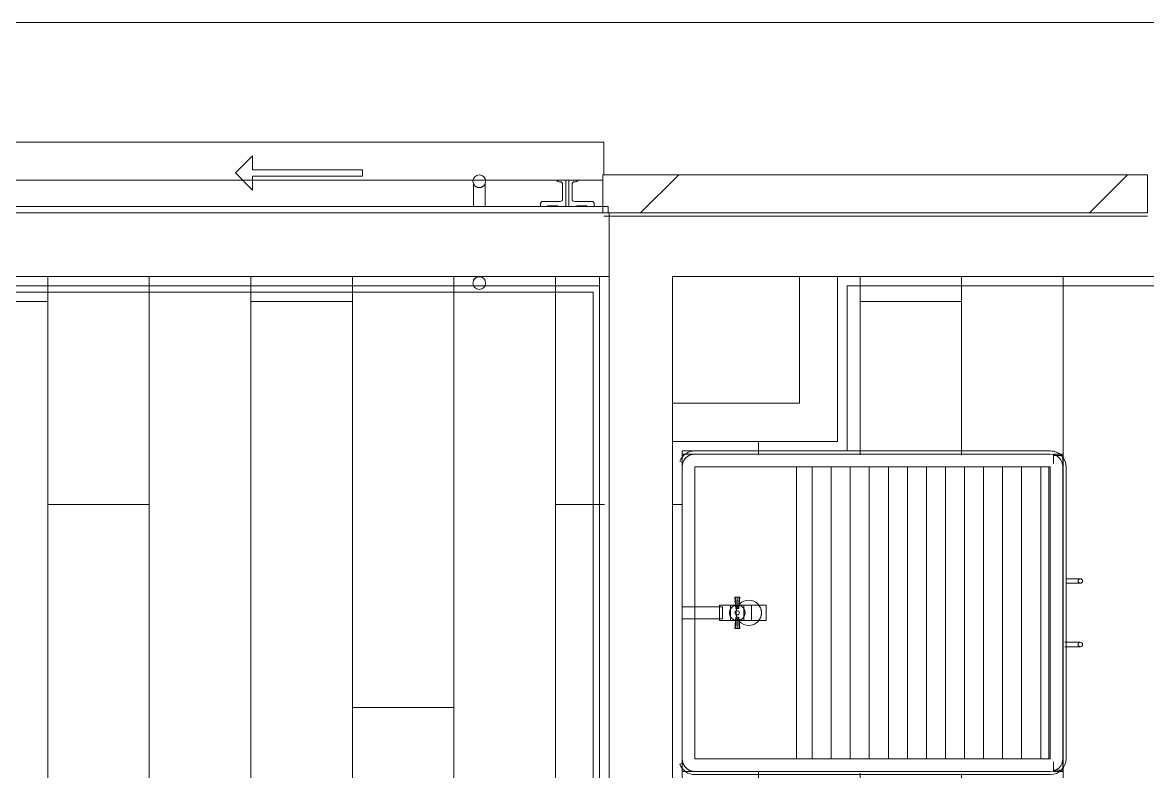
# Model space of a CAD drawing. Header units: metres. Extents: x 3856 to 4207, y -1118 to -691.
# Drawn here: x 3968.332 to 3970.105, y -970.007 to -968.827 of the extents above; entities that cross this region are included whole.
import ezdxf

# ---------------------------------------------------------------- set-up
doc = ezdxf.new("R2010")
doc.units = ezdxf.units.M
for name, color, linetype, lineweight in [('Balusters', 7, 'Continuous', 9), ('Casework', 7, 'Continuous', 9), ('Cut Pattern', 7, 'Continuous', 18), ('Detail Items', 7, 'Continuous', 9), ('Doors', 7, 'Continuous', 9), ('Floors', 7, 'Continuous', 9), ('Panel', 7, 'Continuous', 9), ('Plumbing Fixtures', 7, 'Continuous', 9), ('Railings', 7, 'Continuous', 9), ('Surface Pattern', 7, 'Continuous', 9), ('Top Rails', 7, 'Continuous', 9), ('Walls', 7, 'Continuous', 9)]:
    doc.layers.add(name, color=color, linetype=linetype, lineweight=lineweight)
doc.layers.add('ROA-E00-URB-A101-MASTER_PLAN cambio estaciomientos_dwg', color=7, linetype='Continuous', lineweight=9, true_color=0x767676)

# ---------------------------------------------------------------- blocks, each defined once
blk = doc.blocks.new('Lavadero prefabricado con mueble - 0_50x0_60m-10458712-IMPLANTACIÓN - KIT COMERCIAL')
at = {"layer": 'Plumbing Fixtures', "color": 253, "true_color": 0xaaaaaa}
for p, q in [((0.138, -0.0012), (0.1363, 0.0034)), ((0.1363, 0.0034), (0.138, -0.0012)), ((0.605, 0), (0.145, 0)), ((0.6137, 0.0034), (0.612, -0.0012)), ((0.612, -0.0012), (0.6137, 0.0034)), ((0.12, -0.02), (0.12, -0.58)), ((0.125, -0.58), (0.125, -0.02)), ((0.125, -0.02), (0.125, -0.58)), ((0.145, -0.02), (0.605, -0.02)), ((0.145, -0.58), (0.145, -0.02)), ((0.605, -0.02), (0.605, -0.58)), ((0.625, -0.02), (0.625, -0.58)), ((0.625, -0.58), (0.625, -0.02)), ((0.63, -0.58), (0.63, -0.02)), ((0.145, -0.18), (0.605, -0.18)), ((0.145, -0.18), (0.605, -0.18)), ((0.145, -0.205), (0.605, -0.205)), ((0.145, -0.235), (0.605, -0.235)), ((0.145, -0.265), (0.605, -0.265)), ((0.145, -0.295), (0.605, -0.295)), ((0.145, -0.325), (0.605, -0.325)), ((0.145, -0.355), (0.605, -0.355)), ((0.145, -0.385), (0.605, -0.385)), ((0.145, -0.415), (0.605, -0.415)), ((0.145, -0.445), (0.605, -0.445)), ((0.145, -0.475), (0.605, -0.475)), ((0.145, -0.505), (0.605, -0.505)), ((0.145, -0.535), (0.605, -0.535)), ((0.145, -0.565), (0.605, -0.565)), ((0.145, -0.578), (0.145, -0.58)), ((0.605, -0.578), (0.145, -0.578)), ((0.145, -0.58), (0.605, -0.58)), ((0.605, -0.58), (0.145, -0.58)), ((0.605, -0.58), (0.605, -0.578)), ((0.605, -0.6), (0.145, -0.6)), ((0.145, -0.6), (0.605, -0.6)), ((0.145, -0.605), (0.605, -0.605))]:
    blk.add_line(p, q, dxfattribs=at)
for centre, radius, start, end in [((0.145, -0.02), 0.025, 110.3641, 180), ((0.145, -0.02), 0.025, 110.3641, 180), ((0.145, -0.02), 0.02, 90, 180), ((0.145, -0.02), 0.02, 90, 180), ((0.605, -0.02), 0.02, 0, 90), ((0.605, -0.02), 0.02, 0, 90), ((0.605, -0.02), 0.025, 0, 69.6359), ((0.605, -0.02), 0.025, 0, 69.6359), ((0.145, -0.02), 0.02, 110.3641, 180), ((0.145, -0.02), 0.02, 110.3641, 180), ((0.605, -0.02), 0.02, 360, 69.6359), ((0.605, -0.02), 0.02, 360, 69.6359), ((0.375, -0.105), 0.02, 0, 180), ((0.375, -0.105), 0.02, 75, 105), ((0.375, -0.105), 0.02, 180, 360), ((0.375, -0.105), 0.02, 255, 285), ((0.145, -0.58), 0.025, 180, 270), ((0.145, -0.58), 0.025, 180, 270), ((0.145, -0.58), 0.02, 180, 270), ((0.145, -0.58), 0.02, 180, 270), ((0.145, -0.58), 0.02, 180, 270), ((0.145, -0.58), 0.02, 180, 270), ((0.605, -0.58), 0.025, 270, 360), ((0.605, -0.58), 0.02, 270, 360), ((0.605, -0.58), 0.02, 270, 360), ((0.605, -0.58), 0.025, 270, 0), ((0.605, -0.58), 0.02, 270, 360), ((0.605, -0.58), 0.02, 270, 0)]:
    blk.add_arc(centre, radius, start, end, dxfattribs=at)
blk = doc.blocks.new('Griferia sencilla lavadero o lavaescobas - Griferia sencilla lavadero o lavaescobas-10458713-IMPLANTACIÓN - KIT COMERCIAL')
at = {"layer": 'Plumbing Fixtures', "color": 253, "true_color": 0xaaaaaa}
for p, q in [((0.1155, 0.0419), (0.1155, -0.0219)), ((0.1345, 0.0419), (0.1155, 0.0419)), ((0.1345, 0.0419), (0.1155, 0.0419)), ((0.1345, -0.0219), (0.1345, 0.0419)), ((0.1368, -0.0169), (0.1126, -0.0169)), ((0.1126, -0.0346), (0.1368, -0.0346)), ((0.1126, -0.0346), (0.1126, -0.0552)), ((0.1155, -0.0219), (0.1345, -0.0219)), ((0.1155, -0.0219), (0.1345, -0.0219)), ((0.1368, -0.0552), (0.1368, -0.0346)), ((0.1005, -0.0411), (0.1005, -0.0451)), ((0.1181, -0.0427), (0.1005, -0.0413)), ((0.1005, -0.042), (0.1005, -0.0451)), ((0.1181, -0.0432), (0.1005, -0.042)), ((0.1005, -0.0451), (0.1005, -0.0481)), ((0.1181, -0.0451), (0.1005, -0.0451)), ((0.1005, -0.0451), (0.1181, -0.0451)), ((0.1005, -0.0451), (0.1005, -0.0491)), ((0.1181, -0.0469), (0.1005, -0.0481)), ((0.1181, -0.0474), (0.1005, -0.0489)), ((0.1181, -0.0451), (0.1181, -0.0426)), ((0.1181, -0.0432), (0.1181, -0.0427)), ((0.1181, -0.0451), (0.1181, -0.0432)), ((0.1181, -0.0469), (0.1181, -0.0451)), ((0.1181, -0.0476), (0.1181, -0.0451)), ((0.1181, -0.0474), (0.1181, -0.0469)), ((0.1495, -0.0413), (0.1319, -0.0427)), ((0.1495, -0.042), (0.1319, -0.0432)), ((0.1319, -0.0426), (0.1319, -0.0451)), ((0.1319, -0.0427), (0.1319, -0.0432)), ((0.1319, -0.0432), (0.1319, -0.0451)), ((0.1319, -0.0451), (0.1495, -0.0451)), ((0.1495, -0.0451), (0.1319, -0.0451)), ((0.1319, -0.0451), (0.1319, -0.0469)), ((0.1319, -0.0451), (0.1319, -0.0476)), ((0.1495, -0.0481), (0.1319, -0.0469)), ((0.1319, -0.0469), (0.1319, -0.0474)), ((0.1495, -0.0489), (0.1319, -0.0474)), ((0.1495, -0.0451), (0.1495, -0.0411)), ((0.1495, -0.0451), (0.1495, -0.042)), ((0.1495, -0.0481), (0.1495, -0.0451)), ((0.1495, -0.0491), (0.1495, -0.0451)), ((0.1368, -0.0552), (0.1126, -0.0552)), ((0.1368, -0.0673), (0.1126, -0.0673)), ((0.1126, -0.0903), (0.1368, -0.0903))]:
    blk.add_line(p, q, dxfattribs=at)
at = {"layer": 'Plumbing Fixtures', "color": 253, "true_color": 0xaaaaaa, "flags": 128}
for points in [[(0.125, -0.0328), (0.1245, -0.0328), (0.124, -0.0328), (0.1235, -0.0329), (0.1231, -0.0329), (0.1226, -0.033), (0.1221, -0.0331), (0.1216, -0.0333), (0.1212, -0.0334), (0.1207, -0.0336), (0.1202, -0.0337), (0.1198, -0.0339), (0.1194, -0.0342), (0.1189, -0.0344), (0.1185, -0.0346), (0.1181, -0.0349), (0.1177, -0.0352), (0.1173, -0.0355), (0.1169, -0.0358), (0.1166, -0.0361), (0.1162, -0.0365), (0.1159, -0.0368), (0.1156, -0.0372), (0.1153, -0.0376), (0.115, -0.038), (0.1147, -0.0384), (0.1145, -0.0388), (0.1142, -0.0392), (0.114, -0.0397), (0.1138, -0.0401), (0.1136, -0.0406), (0.1135, -0.041), (0.1133, -0.0415), (0.1132, -0.042), (0.1131, -0.0424), (0.113, -0.0429), (0.1129, -0.0434), (0.1128, -0.0439), (0.1128, -0.0444), (0.1128, -0.0449), (0.1128, -0.0453), (0.1128, -0.0458), (0.1129, -0.0463), (0.1129, -0.0468), (0.113, -0.0473), (0.1131, -0.0478), (0.1132, -0.0482), (0.1134, -0.0487), (0.1135, -0.0492), (0.1137, -0.0496), (0.1139, -0.0501), (0.1141, -0.0505), (0.1143, -0.0509), (0.1146, -0.0514), (0.1149, -0.0518), (0.1151, -0.0522), (0.1154, -0.0526), (0.1157, -0.0529), (0.1161, -0.0533), (0.1164, -0.0536), (0.1168, -0.054), (0.1171, -0.0543), (0.1175, -0.0546), (0.1179, -0.0549), (0.1183, -0.0552), (0.1187, -0.0554), (0.1191, -0.0557), (0.1196, -0.0559), (0.12, -0.0561), (0.1205, -0.0563), (0.1209, -0.0565), (0.1214, -0.0566), (0.1218, -0.0568), (0.1223, -0.0569), (0.1228, -0.057), (0.1233, -0.0571), (0.1238, -0.0571), (0.1242, -0.0572), (0.1247, -0.0572), (0.125, -0.0572)], [(0.125, -0.0572), (0.1255, -0.0572), (0.126, -0.0572), (0.1265, -0.0571), (0.1269, -0.057), (0.1274, -0.0569), (0.1279, -0.0568), (0.1284, -0.0567), (0.1288, -0.0566), (0.1293, -0.0564), (0.1298, -0.0562), (0.1302, -0.056), (0.1306, -0.0558), (0.1311, -0.0556), (0.1315, -0.0553), (0.1319, -0.0551), (0.1323, -0.0548), (0.1327, -0.0545), (0.1331, -0.0542), (0.1334, -0.0538), (0.1338, -0.0535), (0.1341, -0.0531), (0.1344, -0.0528), (0.1347, -0.0524), (0.135, -0.052), (0.1353, -0.0516), (0.1355, -0.0512), (0.1358, -0.0507), (0.136, -0.0503), (0.1362, -0.0499), (0.1364, -0.0494), (0.1365, -0.0489), (0.1367, -0.0485), (0.1368, -0.048), (0.1369, -0.0475), (0.137, -0.0471), (0.1371, -0.0466), (0.1372, -0.0461), (0.1372, -0.0456), (0.1372, -0.0451), (0.1372, -0.0446), (0.1372, -0.0441), (0.1371, -0.0437), (0.1371, -0.0432), (0.137, -0.0427), (0.1369, -0.0422), (0.1368, -0.0417), (0.1366, -0.0413), (0.1365, -0.0408), (0.1363, -0.0404), (0.1361, -0.0399), (0.1359, -0.0395), (0.1357, -0.039), (0.1354, -0.0386), (0.1351, -0.0382), (0.1349, -0.0378), (0.1346, -0.0374), (0.1343, -0.037), (0.1339, -0.0367), (0.1336, -0.0363), (0.1332, -0.036), (0.1329, -0.0357), (0.1325, -0.0354), (0.1321, -0.0351), (0.1317, -0.0348), (0.1313, -0.0345), (0.1309, -0.0343), (0.1304, -0.0341), (0.13, -0.0338), (0.1295, -0.0337), (0.1291, -0.0335), (0.1286, -0.0333), (0.1282, -0.0332), (0.1277, -0.0331), (0.1272, -0.033), (0.1267, -0.0329), (0.1262, -0.0328), (0.1258, -0.0328), (0.1253, -0.0328), (0.125, -0.0328)]]:
    blk.add_lwpolyline(points, dxfattribs=at)
at = {"layer": 'Plumbing Fixtures', "color": 253, "true_color": 0xaaaaaa}
for start, end in [(0, 180), (0, 180), (180, 360), (180, 0)]:
    blk.add_arc((0.125, -0.045), 0.0033, start, end, dxfattribs=at)
for points, knots in [([(0.1126, -0.0686), (0.1126, -0.0686), (0.1126, -0.0685), (0.1126, -0.0674), (0.1126, -0.0656), (0.1126, -0.062), (0.1126, -0.0572), (0.1126, -0.0505), (0.1126, -0.0427), (0.1126, -0.0356), (0.1126, -0.0293), (0.1126, -0.0272), (0.1126, -0.0259), (0.1126, -0.0246), (0.1126, -0.0237), (0.1126, -0.0219), (0.1126, -0.0173), (0.1126, -0.0173), (0.1126, -0.017), (0.1126, -0.0169), (0.1126, -0.0169)], [-0.3287884, -0.3287884, -0.3287884, -0.3287884, -0.3264374, -0.3209206, -0.3128417, -0.3010688, -0.2836802, -0.2618498, -0.2378586, -0.2140633, -0.1965701, -0.1853664, -0.1790515, -0.1735037, -0.1676769, -0.1592529, -0.1516404, -0.1430197, -0.1347234, -0.1281175, -0.1281175, -0.1281175, -0.1281175]), ([(0.1126, -0.0169), (0.1126, -0.0169), (0.1126, -0.017), (0.1126, -0.017), (0.1126, -0.0175), (0.1126, -0.0184), (0.1126, -0.0221), (0.1126, -0.0236), (0.1126, -0.0246), (0.1126, -0.0258), (0.1126, -0.0267), (0.1126, -0.0287), (0.1126, -0.0309), (0.1126, -0.0339), (0.1126, -0.0345), (0.1126, -0.0345), (0.1126, -0.0346)], [-0.1182623, -0.1182623, -0.1182623, -0.1182623, -0.1175652, -0.0959132, -0.0779111, -0.0653751, -0.0585469, -0.0514074, -0.0464321, -0.0417804, -0.0363942, -0.0302674, -0.021714, -0.0135382, -0.0059375, 0, 0, 0, 0]), ([(0.1368, -0.0346), (0.1368, -0.0345), (0.1368, -0.0345), (0.1368, -0.0339), (0.1368, -0.0309), (0.1368, -0.0287), (0.1368, -0.0267), (0.1368, -0.0258), (0.1368, -0.0246), (0.1368, -0.0236), (0.1368, -0.0221), (0.1368, -0.0184), (0.1368, -0.0175), (0.1368, -0.017), (0.1368, -0.017), (0.1368, -0.0169), (0.1368, -0.0169)], [0, 0, 0, 0, 0.0059375, 0.0135382, 0.021714, 0.0302674, 0.0363942, 0.0417804, 0.0464321, 0.0514074, 0.0585469, 0.0653751, 0.0779111, 0.0959132, 0.1175652, 0.1182623, 0.1182623, 0.1182623, 0.1182623]), ([(0.1368, -0.0169), (0.1368, -0.0169), (0.1368, -0.017), (0.1368, -0.0173), (0.1368, -0.0173), (0.1368, -0.0219), (0.1368, -0.0237), (0.1368, -0.0246), (0.1368, -0.0259), (0.1368, -0.0272), (0.1368, -0.0293), (0.1368, -0.0356), (0.1368, -0.0427), (0.1368, -0.0505), (0.1368, -0.0572), (0.1368, -0.062), (0.1368, -0.0656), (0.1368, -0.0674), (0.1368, -0.0685), (0.1368, -0.0686), (0.1368, -0.0686)], [0.1281175, 0.1281175, 0.1281175, 0.1281175, 0.1347234, 0.1430197, 0.1516404, 0.1592529, 0.1676769, 0.1735037, 0.1790515, 0.1853664, 0.1965701, 0.2140633, 0.2378586, 0.2618498, 0.2836802, 0.3010688, 0.3128417, 0.3209206, 0.3264374, 0.3287884, 0.3287884, 0.3287884, 0.3287884]), ([(0.1126, -0.0552), (0.1126, -0.0552), (0.1126, -0.0556), (0.1126, -0.0563), (0.1126, -0.0575), (0.1126, -0.0599), (0.1126, -0.0657), (0.1126, -0.0709), (0.1126, -0.0722), (0.1126, -0.0757), (0.1126, -0.0786), (0.1126, -0.0807), (0.1126, -0.0819), (0.1126, -0.0834), (0.1126, -0.0841), (0.1126, -0.0846), (0.1126, -0.0851), (0.1126, -0.0867), (0.1126, -0.0897), (0.1126, -0.0902), (0.1126, -0.0903), (0.1126, -0.0903)], [-0.6058049, -0.6058049, -0.6058049, -0.6058049, -0.6012473, -0.5978127, -0.5929076, -0.5823571, -0.5674088, -0.5534812, -0.5417834, -0.5318344, -0.5200162, -0.509869, -0.4993613, -0.4903221, -0.4830314, -0.4793492, -0.4759024, -0.4698643, -0.4603434, -0.4488453, -0.4445478, -0.4445478, -0.4445478, -0.4445478]), ([(0.1126, -0.0903), (0.1126, -0.0903), (0.1126, -0.0901), (0.1126, -0.0883), (0.1126, -0.0829), (0.1126, -0.076), (0.1126, -0.0706), (0.1126, -0.0684), (0.1126, -0.0677), (0.1126, -0.0673), (0.1126, -0.0673), (0.1126, -0.0673)], [-0.4434835, -0.4434835, -0.4434835, -0.4434835, -0.43804389, -0.4253864, -0.40884322, -0.38914556, -0.37311073, -0.36270819, -0.35519821, -0.34757201, -0.34510996, -0.34510996, -0.34510996, -0.34510996]), ([(0.1126, -0.0673), (0.1126, -0.0673), (0.1126, -0.0674), (0.1126, -0.068), (0.1126, -0.0685), (0.1126, -0.0686), (0.1126, -0.0686)], [-0.34493161, -0.34493161, -0.34493161, -0.34493161, -0.34035986, -0.33513886, -0.33100043, -0.33014883, -0.33014883, -0.33014883, -0.33014883]), ([(0.1368, -0.0903), (0.1368, -0.0903), (0.1368, -0.0902), (0.1368, -0.0897), (0.1368, -0.0867), (0.1368, -0.0851), (0.1368, -0.0846), (0.1368, -0.0841), (0.1368, -0.0834), (0.1368, -0.0819), (0.1368, -0.0807), (0.1368, -0.0786), (0.1368, -0.0757), (0.1368, -0.0722), (0.1368, -0.0709), (0.1368, -0.0657), (0.1368, -0.0599), (0.1368, -0.0575), (0.1368, -0.0563), (0.1368, -0.0556), (0.1368, -0.0552), (0.1368, -0.0552)], [0.4445478, 0.4445478, 0.4445478, 0.4445478, 0.4488453, 0.4603434, 0.4698643, 0.4759024, 0.4793492, 0.4830314, 0.4903221, 0.4993613, 0.509869, 0.5200162, 0.5318344, 0.5417834, 0.5534812, 0.5674088, 0.5823571, 0.5929076, 0.5978127, 0.6012473, 0.6058049, 0.6058049, 0.6058049, 0.6058049]), ([(0.1368, -0.0686), (0.1368, -0.0686), (0.1368, -0.0685), (0.1368, -0.068), (0.1368, -0.0674), (0.1368, -0.0673), (0.1368, -0.0673)], [0.33014883, 0.33014883, 0.33014883, 0.33014883, 0.33100043, 0.33513886, 0.34035986, 0.34493161, 0.34493161, 0.34493161, 0.34493161]), ([(0.1368, -0.0673), (0.1368, -0.0673), (0.1368, -0.0673), (0.1368, -0.0677), (0.1368, -0.0684), (0.1368, -0.0706), (0.1368, -0.076), (0.1368, -0.0829), (0.1368, -0.0883), (0.1368, -0.0901), (0.1368, -0.0903), (0.1368, -0.0903)], [0.34510996, 0.34510996, 0.34510996, 0.34510996, 0.34757201, 0.35519821, 0.36270819, 0.37311073, 0.38914556, 0.40884322, 0.4253864, 0.43804389, 0.4434835, 0.4434835, 0.4434835, 0.4434835])]:
    blk.add_open_spline(points, degree=3, knots=knots, dxfattribs=at)
for points in [[(0.1005, -0.0413), (0.1005, -0.042), (0.1005, -0.042), (0.1005, -0.042)], [(0.1005, -0.0481), (0.1005, -0.0481), (0.1005, -0.0482), (0.1005, -0.0489)], [(0.1495, -0.042), (0.1495, -0.042), (0.1495, -0.042), (0.1495, -0.0413)], [(0.1495, -0.0489), (0.1495, -0.0482), (0.1495, -0.0481), (0.1495, -0.0481)]]:
    blk.add_open_spline(points, degree=3, dxfattribs=at)
blk = doc.blocks.new('Mueble lavadero - 0_50x1_70x2_50m-V244-IMPLANTACIÓN - KIT COMERCIAL')
at = {"layer": 'Casework'}
for p, q in [((-6.1088, 0.6375), (-6.1088, 0.615)), ((-6.1088, 0.6375), (-6.1088, 0.615)), ((-6.1018, 0.615), (-6.1018, 0.6375)), ((-6.1018, 0.615), (-6.1018, 0.6375)), ((-6.0088, 0.6375), (-6.0088, 0.613)), ((-6.0088, 0.6375), (-6.0088, 0.613)), ((-6.0018, 0.6131), (-6.0018, 0.6375)), ((-6.0018, 0.6131), (-6.0018, 0.6375)), ((-6.3053, 0.61), (-6.3053, 0.595)), ((-6.2853, 0.61), (-6.3033, 0.61)), ((-6.3033, 0.61), (-6.3033, 0.595)), ((-5.8073, 0.61), (-5.8253, 0.61)), ((-5.8073, 0.595), (-5.8073, 0.61)), ((-5.8053, 0.595), (-5.8053, 0.61)), ((-6.2903, 0.595), (-6.3053, 0.595)), ((-5.8053, 0.595), (-5.8203, 0.595)), ((-6.3053, 0.03), (-6.3053, 0.01)), ((-5.8053, 0.01), (-5.8053, 0.03)), ((-6.3053, 0.01), (-6.2853, 0.01)), ((-5.8253, 0.01), (-5.8053, 0.01))]:
    blk.add_line(p, q, dxfattribs=at)
for centre, start, end in [((-6.1053, 0.6375), 0, 180), ((-6.1053, 0.6375), 0, 180), ((-6.0053, 0.6375), 0, 180), ((-6.0053, 0.6375), 0, 180), ((-6.1053, 0.6375), 180, 0), ((-6.1053, 0.6375), 180, 0), ((-6.0053, 0.6375), 180, 0), ((-6.0053, 0.6375), 180, 0)]:
    blk.add_arc(centre, 0.0035, start, end, dxfattribs=at)
for points, knots in [([(-6.1088, 0.6375), (-6.1088, 0.6372), (-6.1088, 0.6368), (-6.1086, 0.6362), (-6.1084, 0.6359), (-6.1083, 0.6357), (-6.1082, 0.6355), (-6.1081, 0.6353), (-6.108, 0.6352), (-6.1078, 0.6351), (-6.1077, 0.6349), (-6.1076, 0.6348), (-6.1074, 0.6347), (-6.1072, 0.6345), (-6.1071, 0.6344), (-6.1069, 0.6343), (-6.1067, 0.6342), (-6.1065, 0.6342), (-6.1062, 0.6341), (-6.106, 0.634), (-6.1057, 0.634), (-6.1055, 0.634), (-6.1053, 0.634)], [0, 0, 0, 0, 0.142857, 0.285714, 0.357143, 0.392857, 0.428571, 0.464286, 0.5, 0.535714, 0.571429, 0.607143, 0.642857, 0.678571, 0.714286, 0.75, 0.785714, 0.821429, 0.857143, 0.892857, 0.928571, 1, 1, 1, 1]), ([(-6.1053, 0.634), (-6.1055, 0.634), (-6.1057, 0.634), (-6.106, 0.634), (-6.1062, 0.6341), (-6.1065, 0.6342), (-6.1067, 0.6342), (-6.1069, 0.6343), (-6.1071, 0.6344), (-6.1072, 0.6345), (-6.1074, 0.6347), (-6.1076, 0.6348), (-6.1077, 0.6349), (-6.1078, 0.6351), (-6.108, 0.6352), (-6.1082, 0.6354), (-6.1083, 0.6357), (-6.1084, 0.6359), (-6.1086, 0.6362), (-6.1088, 0.6368), (-6.1088, 0.6372), (-6.1088, 0.6375)], [0, 0, 0, 0, 0.071429, 0.107143, 0.142857, 0.178571, 0.214286, 0.25, 0.285714, 0.321429, 0.357143, 0.392857, 0.428571, 0.464286, 0.5, 0.571429, 0.607143, 0.642857, 0.714286, 0.857143, 1, 1, 1, 1]), ([(-6.1088, 0.6375), (-6.1088, 0.6372), (-6.1088, 0.6368), (-6.1086, 0.6362), (-6.1084, 0.6359), (-6.1083, 0.6357), (-6.1082, 0.6355), (-6.1081, 0.6353), (-6.108, 0.6352), (-6.1078, 0.6351), (-6.1077, 0.6349), (-6.1076, 0.6348), (-6.1074, 0.6347), (-6.1072, 0.6345), (-6.1071, 0.6344), (-6.1069, 0.6343), (-6.1067, 0.6342), (-6.1065, 0.6342), (-6.1062, 0.6341), (-6.106, 0.634), (-6.1057, 0.634), (-6.1055, 0.634), (-6.1053, 0.634)], [0, 0, 0, 0, 0.142857, 0.285714, 0.357143, 0.392857, 0.428571, 0.464286, 0.5, 0.535714, 0.571429, 0.607143, 0.642857, 0.678571, 0.714286, 0.75, 0.785714, 0.821429, 0.857143, 0.892857, 0.928571, 1, 1, 1, 1]), ([(-6.1053, 0.634), (-6.1055, 0.634), (-6.1057, 0.634), (-6.106, 0.634), (-6.1062, 0.6341), (-6.1065, 0.6342), (-6.1067, 0.6342), (-6.1069, 0.6343), (-6.1071, 0.6344), (-6.1072, 0.6345), (-6.1074, 0.6347), (-6.1076, 0.6348), (-6.1077, 0.6349), (-6.1078, 0.6351), (-6.108, 0.6352), (-6.1082, 0.6354), (-6.1083, 0.6357), (-6.1084, 0.6359), (-6.1086, 0.6362), (-6.1088, 0.6368), (-6.1088, 0.6372), (-6.1088, 0.6375)], [0, 0, 0, 0, 0.071429, 0.107143, 0.142857, 0.178571, 0.214286, 0.25, 0.285714, 0.321429, 0.357143, 0.392857, 0.428571, 0.464286, 0.5, 0.571429, 0.607143, 0.642857, 0.714286, 0.857143, 1, 1, 1, 1]), ([(-6.1053, 0.634), (-6.1051, 0.634), (-6.1049, 0.634), (-6.1046, 0.634), (-6.1044, 0.6341), (-6.1041, 0.6342), (-6.1039, 0.6342), (-6.1037, 0.6343), (-6.1035, 0.6344), (-6.1034, 0.6345), (-6.1032, 0.6347), (-6.103, 0.6348), (-6.1029, 0.6349), (-6.1028, 0.6351), (-6.1026, 0.6352), (-6.1024, 0.6354), (-6.1023, 0.6357), (-6.1022, 0.6359), (-6.102, 0.6362), (-6.1018, 0.6368), (-6.1018, 0.6372), (-6.1018, 0.6375)], [0, 0, 0, 0, 0.071429, 0.107143, 0.142857, 0.178571, 0.214286, 0.25, 0.285714, 0.321429, 0.357143, 0.392857, 0.428571, 0.464286, 0.5, 0.571429, 0.607143, 0.642857, 0.714286, 0.857143, 1, 1, 1, 1]), ([(-6.1018, 0.6375), (-6.1018, 0.6372), (-6.1018, 0.6368), (-6.102, 0.6362), (-6.1022, 0.6359), (-6.1023, 0.6357), (-6.1024, 0.6355), (-6.1025, 0.6353), (-6.1026, 0.6352), (-6.1028, 0.6351), (-6.1029, 0.6349), (-6.103, 0.6348), (-6.1032, 0.6347), (-6.1034, 0.6345), (-6.1035, 0.6344), (-6.1037, 0.6343), (-6.1039, 0.6342), (-6.1041, 0.6342), (-6.1044, 0.6341), (-6.1046, 0.634), (-6.1049, 0.634), (-6.1051, 0.634), (-6.1053, 0.634)], [0, 0, 0, 0, 0.142857, 0.285714, 0.357143, 0.392857, 0.428571, 0.464286, 0.5, 0.535714, 0.571429, 0.607143, 0.642857, 0.678571, 0.714286, 0.75, 0.785714, 0.821429, 0.857143, 0.892857, 0.928571, 1, 1, 1, 1]), ([(-6.1053, 0.634), (-6.1051, 0.634), (-6.1049, 0.634), (-6.1046, 0.634), (-6.1044, 0.6341), (-6.1041, 0.6342), (-6.1039, 0.6342), (-6.1037, 0.6343), (-6.1035, 0.6344), (-6.1034, 0.6345), (-6.1032, 0.6347), (-6.103, 0.6348), (-6.1029, 0.6349), (-6.1028, 0.6351), (-6.1026, 0.6352), (-6.1024, 0.6354), (-6.1023, 0.6357), (-6.1022, 0.6359), (-6.102, 0.6362), (-6.1018, 0.6368), (-6.1018, 0.6372), (-6.1018, 0.6375)], [0, 0, 0, 0, 0.071429, 0.107143, 0.142857, 0.178571, 0.214286, 0.25, 0.285714, 0.321429, 0.357143, 0.392857, 0.428571, 0.464286, 0.5, 0.571429, 0.607143, 0.642857, 0.714286, 0.857143, 1, 1, 1, 1]), ([(-6.1018, 0.6375), (-6.1018, 0.6372), (-6.1018, 0.6368), (-6.102, 0.6362), (-6.1022, 0.6359), (-6.1023, 0.6357), (-6.1024, 0.6355), (-6.1025, 0.6353), (-6.1026, 0.6352), (-6.1028, 0.6351), (-6.1029, 0.6349), (-6.103, 0.6348), (-6.1032, 0.6347), (-6.1034, 0.6345), (-6.1035, 0.6344), (-6.1037, 0.6343), (-6.1039, 0.6342), (-6.1041, 0.6342), (-6.1044, 0.6341), (-6.1046, 0.634), (-6.1049, 0.634), (-6.1051, 0.634), (-6.1053, 0.634)], [0, 0, 0, 0, 0.142857, 0.285714, 0.357143, 0.392857, 0.428571, 0.464286, 0.5, 0.535714, 0.571429, 0.607143, 0.642857, 0.678571, 0.714286, 0.75, 0.785714, 0.821429, 0.857143, 0.892857, 0.928571, 1, 1, 1, 1]), ([(-6.0088, 0.6375), (-6.0088, 0.6372), (-6.0088, 0.6368), (-6.0086, 0.6362), (-6.0084, 0.6359), (-6.0083, 0.6357), (-6.0082, 0.6355), (-6.0081, 0.6353), (-6.008, 0.6352), (-6.0078, 0.6351), (-6.0077, 0.6349), (-6.0076, 0.6348), (-6.0074, 0.6347), (-6.0072, 0.6345), (-6.0071, 0.6344), (-6.0069, 0.6343), (-6.0067, 0.6342), (-6.0065, 0.6342), (-6.0062, 0.6341), (-6.006, 0.634), (-6.0057, 0.634), (-6.0055, 0.634), (-6.0053, 0.634)], [0, 0, 0, 0, 0.142857, 0.285714, 0.357143, 0.392857, 0.428571, 0.464286, 0.5, 0.535714, 0.571429, 0.607143, 0.642857, 0.678571, 0.714286, 0.75, 0.785714, 0.821429, 0.857143, 0.892857, 0.928571, 1, 1, 1, 1]), ([(-6.0053, 0.634), (-6.0055, 0.634), (-6.0057, 0.634), (-6.006, 0.634), (-6.0062, 0.6341), (-6.0065, 0.6342), (-6.0067, 0.6342), (-6.0069, 0.6343), (-6.0071, 0.6344), (-6.0072, 0.6345), (-6.0074, 0.6347), (-6.0076, 0.6348), (-6.0077, 0.6349), (-6.0078, 0.6351), (-6.008, 0.6352), (-6.0082, 0.6354), (-6.0083, 0.6357), (-6.0084, 0.6359), (-6.0086, 0.6362), (-6.0088, 0.6368), (-6.0088, 0.6372), (-6.0088, 0.6375)], [0, 0, 0, 0, 0.071429, 0.107143, 0.142857, 0.178571, 0.214286, 0.25, 0.285714, 0.321429, 0.357143, 0.392857, 0.428571, 0.464286, 0.5, 0.571429, 0.607143, 0.642857, 0.714286, 0.857143, 1, 1, 1, 1]), ([(-6.0053, 0.634), (-6.0055, 0.634), (-6.0057, 0.634), (-6.006, 0.634), (-6.0062, 0.6341), (-6.0065, 0.6342), (-6.0067, 0.6342), (-6.0069, 0.6343), (-6.0071, 0.6344), (-6.0072, 0.6345), (-6.0074, 0.6347), (-6.0076, 0.6348), (-6.0077, 0.6349), (-6.0078, 0.6351), (-6.008, 0.6352), (-6.0082, 0.6354), (-6.0083, 0.6357), (-6.0084, 0.6359), (-6.0086, 0.6362), (-6.0088, 0.6368), (-6.0088, 0.6372), (-6.0088, 0.6375)], [0, 0, 0, 0, 0.071429, 0.107143, 0.142857, 0.178571, 0.214286, 0.25, 0.285714, 0.321429, 0.357143, 0.392857, 0.428571, 0.464286, 0.5, 0.571429, 0.607143, 0.642857, 0.714286, 0.857143, 1, 1, 1, 1]), ([(-6.0088, 0.6375), (-6.0088, 0.6372), (-6.0088, 0.6368), (-6.0086, 0.6362), (-6.0084, 0.6359), (-6.0083, 0.6357), (-6.0082, 0.6355), (-6.0081, 0.6353), (-6.008, 0.6352), (-6.0078, 0.6351), (-6.0077, 0.6349), (-6.0076, 0.6348), (-6.0074, 0.6347), (-6.0072, 0.6345), (-6.0071, 0.6344), (-6.0069, 0.6343), (-6.0067, 0.6342), (-6.0065, 0.6342), (-6.0062, 0.6341), (-6.006, 0.634), (-6.0057, 0.634), (-6.0055, 0.634), (-6.0053, 0.634)], [0, 0, 0, 0, 0.142857, 0.285714, 0.357143, 0.392857, 0.428571, 0.464286, 0.5, 0.535714, 0.571429, 0.607143, 0.642857, 0.678571, 0.714286, 0.75, 0.785714, 0.821429, 0.857143, 0.892857, 0.928571, 1, 1, 1, 1]), ([(-6.0053, 0.634), (-6.0051, 0.634), (-6.0049, 0.634), (-6.0046, 0.634), (-6.0044, 0.6341), (-6.0041, 0.6342), (-6.0039, 0.6342), (-6.0037, 0.6343), (-6.0035, 0.6344), (-6.0034, 0.6345), (-6.0032, 0.6347), (-6.003, 0.6348), (-6.0029, 0.6349), (-6.0028, 0.6351), (-6.0026, 0.6352), (-6.0024, 0.6354), (-6.0023, 0.6357), (-6.0022, 0.6359), (-6.002, 0.6362), (-6.0018, 0.6368), (-6.0018, 0.6372), (-6.0018, 0.6375)], [0, 0, 0, 0, 0.071429, 0.107143, 0.142857, 0.178571, 0.214286, 0.25, 0.285714, 0.321429, 0.357143, 0.392857, 0.428571, 0.464286, 0.5, 0.571429, 0.607143, 0.642857, 0.714286, 0.857143, 1, 1, 1, 1]), ([(-6.0018, 0.6375), (-6.0018, 0.6372), (-6.0018, 0.6368), (-6.002, 0.6362), (-6.0022, 0.6359), (-6.0023, 0.6357), (-6.0024, 0.6355), (-6.0025, 0.6353), (-6.0026, 0.6352), (-6.0028, 0.6351), (-6.0029, 0.6349), (-6.003, 0.6348), (-6.0032, 0.6347), (-6.0034, 0.6345), (-6.0035, 0.6344), (-6.0037, 0.6343), (-6.0039, 0.6342), (-6.0041, 0.6342), (-6.0044, 0.6341), (-6.0046, 0.634), (-6.0049, 0.634), (-6.0051, 0.634), (-6.0053, 0.634)], [0, 0, 0, 0, 0.142857, 0.285714, 0.357143, 0.392857, 0.428571, 0.464286, 0.5, 0.535714, 0.571429, 0.607143, 0.642857, 0.678571, 0.714286, 0.75, 0.785714, 0.821429, 0.857143, 0.892857, 0.928571, 1, 1, 1, 1]), ([(-6.0018, 0.6375), (-6.0018, 0.6372), (-6.0018, 0.6368), (-6.002, 0.6362), (-6.0022, 0.6359), (-6.0023, 0.6357), (-6.0024, 0.6355), (-6.0025, 0.6353), (-6.0026, 0.6352), (-6.0028, 0.6351), (-6.0029, 0.6349), (-6.003, 0.6348), (-6.0032, 0.6347), (-6.0034, 0.6345), (-6.0035, 0.6344), (-6.0037, 0.6343), (-6.0039, 0.6342), (-6.0041, 0.6342), (-6.0044, 0.6341), (-6.0046, 0.634), (-6.0049, 0.634), (-6.0051, 0.634), (-6.0053, 0.634)], [0, 0, 0, 0, 0.142857, 0.285714, 0.357143, 0.392857, 0.428571, 0.464286, 0.5, 0.535714, 0.571429, 0.607143, 0.642857, 0.678571, 0.714286, 0.75, 0.785714, 0.821429, 0.857143, 0.892857, 0.928571, 1, 1, 1, 1]), ([(-6.0053, 0.634), (-6.0051, 0.634), (-6.0049, 0.634), (-6.0046, 0.634), (-6.0044, 0.6341), (-6.0041, 0.6342), (-6.0039, 0.6342), (-6.0037, 0.6343), (-6.0035, 0.6344), (-6.0034, 0.6345), (-6.0032, 0.6347), (-6.003, 0.6348), (-6.0029, 0.6349), (-6.0028, 0.6351), (-6.0026, 0.6352), (-6.0024, 0.6354), (-6.0023, 0.6357), (-6.0022, 0.6359), (-6.002, 0.6362), (-6.0018, 0.6368), (-6.0018, 0.6372), (-6.0018, 0.6375)], [0, 0, 0, 0, 0.071429, 0.107143, 0.142857, 0.178571, 0.214286, 0.25, 0.285714, 0.321429, 0.357143, 0.392857, 0.428571, 0.464286, 0.5, 0.571429, 0.607143, 0.642857, 0.714286, 0.857143, 1, 1, 1, 1])]:
    blk.add_open_spline(points, degree=3, knots=knots, dxfattribs=at)
blk = doc.blocks.new('Puertas fijas 3 cuerpos rejilla  - PV-1 Balcón Frances 2_80x2_10-V204-IMPLANTACIÓN - KIT COMERCIAL')
at = {"layer": 'Detail Items'}
for p, q in [((-0.567, -0.213), (-0.567, -0.235)), ((-0.54, -0.24), (-0.567, -0.213)), ((-0.7401, -0.235), (-0.7401, -0.245)), ((-0.567, -0.235), (-0.7401, -0.235)), ((-0.7401, -0.245), (-0.567, -0.245)), ((-0.54, -0.24), (-0.567, -0.267)), ((-0.567, -0.267), (-0.567, -0.245))]:
    blk.add_line(p, q, dxfattribs=at)
at = {"layer": 'Doors'}
for p, q in [((-0.9333, -0.187), (-0.9333, -0.2228)), ((-0.915, -0.2228), (-0.915, -0.187))]:
    blk.add_line(p, q, dxfattribs=at)
for centre, start, end in [((-0.9241, -0.0665), 0, 180), ((-0.9241, -0.0665), 0, 180), ((-0.9241, -0.0665), 180, 360), ((-0.9241, -0.0665), 180, 0), ((-0.9241, -0.2269), 0, 180), ((-0.9241, -0.2269), 0, 180), ((-0.9241, -0.2269), 180, 360), ((-0.9241, -0.2269), 180, 195), ((-0.9241, -0.2269), 345, 0)]:
    blk.add_arc(centre, 0.01, start, end, dxfattribs=at)
for points in [[(-0.9333, -0.0706), (-0.9332, -0.0707), (-0.9331, -0.071), (-0.9329, -0.0713), (-0.9328, -0.0716), (-0.9327, -0.0717), (-0.9325, -0.0719), (-0.9323, -0.0722), (-0.9321, -0.0726), (-0.9317, -0.0731), (-0.9312, -0.0736), (-0.9307, -0.0741), (-0.9302, -0.0745), (-0.9296, -0.0749), (-0.9289, -0.0753), (-0.9282, -0.0757), (-0.9275, -0.076), (-0.9267, -0.0762), (-0.9256, -0.0765), (-0.9244, -0.0766), (-0.9232, -0.0765), (-0.9221, -0.0764), (-0.921, -0.0761), (-0.92, -0.0757), (-0.9194, -0.0754), (-0.919, -0.0751), (-0.9186, -0.0749), (-0.9181, -0.0745), (-0.9175, -0.0741), (-0.917, -0.0736), (-0.9166, -0.0731), (-0.9162, -0.0726), (-0.9159, -0.0722), (-0.9157, -0.0719), (-0.9156, -0.0717), (-0.9155, -0.0716), (-0.9153, -0.0713), (-0.9152, -0.071), (-0.9151, -0.0707), (-0.915, -0.0706)], [(-0.915, -0.0706), (-0.9151, -0.0707), (-0.9152, -0.071), (-0.9153, -0.0713), (-0.9155, -0.0716), (-0.9156, -0.0717), (-0.9157, -0.0719), (-0.9159, -0.0722), (-0.9162, -0.0726), (-0.9166, -0.0731), (-0.917, -0.0736), (-0.9175, -0.0741), (-0.9181, -0.0745), (-0.9187, -0.0749), (-0.9193, -0.0753), (-0.92, -0.0757), (-0.9208, -0.076), (-0.9216, -0.0762), (-0.9227, -0.0765), (-0.9238, -0.0766), (-0.925, -0.0765), (-0.9261, -0.0764), (-0.9272, -0.0761), (-0.9282, -0.0757), (-0.9288, -0.0754), (-0.9293, -0.0751), (-0.9297, -0.0749), (-0.9302, -0.0745), (-0.9307, -0.0741), (-0.9312, -0.0736), (-0.9317, -0.0731), (-0.9321, -0.0726), (-0.9323, -0.0722), (-0.9325, -0.0719), (-0.9327, -0.0717), (-0.9328, -0.0716), (-0.9329, -0.0713), (-0.9331, -0.071), (-0.9332, -0.0707), (-0.9333, -0.0706)], [(-0.915, -0.2228), (-0.9151, -0.2227), (-0.9152, -0.2225), (-0.9153, -0.2221), (-0.9155, -0.2219), (-0.9156, -0.2217), (-0.9157, -0.2215), (-0.9159, -0.2212), (-0.9162, -0.2208), (-0.9166, -0.2203), (-0.917, -0.2199), (-0.9175, -0.2194), (-0.9181, -0.219), (-0.9187, -0.2185), (-0.9193, -0.2182), (-0.92, -0.2178), (-0.9208, -0.2175), (-0.9216, -0.2172), (-0.9227, -0.217), (-0.9238, -0.2169), (-0.925, -0.217), (-0.9261, -0.2171), (-0.9272, -0.2174), (-0.9282, -0.2178), (-0.9288, -0.2181), (-0.9293, -0.2183), (-0.9297, -0.2186), (-0.9302, -0.219), (-0.9307, -0.2194), (-0.9312, -0.2199), (-0.9317, -0.2203), (-0.9321, -0.2208), (-0.9323, -0.2212), (-0.9325, -0.2215), (-0.9327, -0.2217), (-0.9328, -0.2219), (-0.9329, -0.2221), (-0.9331, -0.2225), (-0.9332, -0.2227), (-0.9333, -0.2228)], [(-0.9333, -0.2228), (-0.9332, -0.2227), (-0.9331, -0.2225), (-0.9329, -0.2221), (-0.9328, -0.2219), (-0.9327, -0.2217), (-0.9325, -0.2215), (-0.9323, -0.2212), (-0.9321, -0.2208), (-0.9317, -0.2203), (-0.9312, -0.2199), (-0.9307, -0.2194), (-0.9302, -0.219), (-0.9296, -0.2185), (-0.9289, -0.2182), (-0.9282, -0.2178), (-0.9275, -0.2175), (-0.9267, -0.2172), (-0.9256, -0.217), (-0.9244, -0.2169), (-0.9232, -0.217), (-0.9221, -0.2171), (-0.921, -0.2174), (-0.92, -0.2178), (-0.9194, -0.2181), (-0.919, -0.2183), (-0.9186, -0.2186), (-0.9181, -0.219), (-0.9175, -0.2194), (-0.917, -0.2199), (-0.9166, -0.2203), (-0.9162, -0.2208), (-0.9159, -0.2212), (-0.9157, -0.2215), (-0.9156, -0.2217), (-0.9155, -0.2219), (-0.9153, -0.2221), (-0.9152, -0.2225), (-0.9151, -0.2227), (-0.915, -0.2228)]]:
    blk.add_open_spline(points, degree=3, knots=[0, 0, 0, 0, 0.055556, 0.083333, 0.097222, 0.111111, 0.125, 0.138889, 0.166667, 0.194444, 0.222222, 0.25, 0.277778, 0.305556, 0.333333, 0.361111, 0.388889, 0.416667, 0.444444, 0.5, 0.527778, 0.555556, 0.611111, 0.638889, 0.666667, 0.680556, 0.694444, 0.722222, 0.75, 0.777778, 0.805556, 0.833333, 0.861111, 0.875, 0.888889, 0.902778, 0.916667, 0.944444, 1, 1, 1, 1], dxfattribs=at)
at = {"layer": 'Panel'}
blk.add_line((-0.1537, -0.187), (-1.0804, -0.187), dxfattribs=at)
blk = doc.blocks.new('Railing - 13048 _ 37304-V168-IMPLANTACIÓN - KIT COMERCIAL')
at = {"layer": 'Balusters'}
for p, q in [((-0.008, 0.0385), (-0.008, 0.0115)), ((-0.008, 0.0115), (-0.008, 0.0385)), ((-0.0005, 0.0425), (-0.004, 0.0425)), ((-0.004, 0.0425), (-0.0005, 0.0425)), ((-0.001, 0.015), (-0.001, 0.031)), ((-0.001, 0.031), (0, 0.031)), ((0, 0.031), (-0.001, 0.031)), ((-0.001, 0.031), (-0.001, 0.015)), ((-0.0414, 0.0025), (0, 0.0025)), ((0, 0.0025), (-0.0414, 0.0025)), ((-0.039, 0.0115), (-0.039, 0.013)), ((-0.039, 0.013), (-0.039, 0.0115)), ((-0.012, 0.0075), (-0.035, 0.0075)), ((-0.035, 0.0075), (-0.012, 0.0075)), ((0, 0.015), (-0.001, 0.015)), ((-0.001, 0.015), (0, 0.015)), ((0, -0.0025), (-0.0414, -0.0025)), ((-0.0414, -0.0025), (0, -0.0025)), ((-0.039, -0.013), (-0.039, -0.0115)), ((-0.039, -0.0115), (-0.039, -0.013)), ((-0.035, -0.0075), (-0.012, -0.0075)), ((-0.012, -0.0075), (-0.035, -0.0075)), ((-0.008, -0.0115), (-0.008, -0.0385)), ((-0.008, -0.0385), (-0.008, -0.0115)), ((-0.001, -0.031), (-0.001, -0.015)), ((-0.001, -0.015), (0, -0.015)), ((0, -0.015), (-0.001, -0.015)), ((-0.001, -0.015), (-0.001, -0.031)), ((0, -0.031), (-0.001, -0.031)), ((-0.001, -0.031), (0, -0.031)), ((0, -0.042), (0, -0.031)), ((0, -0.031), (0, -0.042)), ((-0.004, -0.0425), (-0.0005, -0.0425)), ((-0.0005, -0.0425), (-0.004, -0.0425))]:
    blk.add_line(p, q, dxfattribs=at)
for centre, radius, start, end in [((-0.004, 0.0385), 0.00404, 90, 180), ((-0.004, 0.0385), 0.00404, 90, 180), ((-0.0005, 0.042), 0.000549, 30, 90), ((-0.0005, 0.042), 0.000549, 30, 90), ((-0.043, 0.013), 0.00399, 360, 60), ((-0.043, 0.013), 0.00399, 0, 60), ((-0.035, 0.0115), 0.00405, 180, 270), ((-0.035, 0.0115), 0.00405, 180, 270), ((-0.012, 0.0115), 0.00403, 270, 0), ((-0.012, 0.0115), 0.00403, 270, 360), ((-0.043, -0.013), 0.00399, 300, 360), ((-0.043, -0.013), 0.00399, 300, 360), ((-0.035, -0.0115), 0.00405, 90, 180), ((-0.035, -0.0115), 0.00405, 90, 180), ((-0.012, -0.0115), 0.00403, 360, 90), ((-0.012, -0.0115), 0.00403, 360, 90), ((-0.004, -0.0385), 0.00404, 180, 270), ((-0.004, -0.0385), 0.00404, 180, 270), ((-0.0005, -0.042), 0.000549, 270, 360), ((-0.0005, -0.042), 0.000549, 270, 360)]:
    blk.add_arc(centre, radius, start, end, dxfattribs=at)
blk = doc.blocks.new('Railing - Railing-12155505-IMPLANTACIÓN - KIT COMERCIAL')
at = {"extrusion": (0, 0, -1), "zscale": -1, "rotation": 89.99999999999422}
blk.add_blockref('Railing - 13048 _ 37304-V168-IMPLANTACIÓN - KIT COMERCIAL', (-3979.1573, -1024.7296), dxfattribs=at)
blk = doc.blocks.new('Top Rail Type - Top Rail_Internal_-12155506-IMPLANTACIÓN - KIT COMERCIAL')
at = {"layer": 'Top Rails'}
for p, q in [((3979.1014, -1024.771), (3979.1573, -1024.771)), ((3979.1573, -1024.771), (3981.8374, -1024.771)), ((3979.0998, -1024.831), (3979.0998, -1024.7796)), ((3979.1573, -1024.831), (3979.0998, -1024.831)), ((3981.8374, -1024.831), (3979.1573, -1024.831))]:
    blk.add_line(p, q, dxfattribs=at)
blk = doc.blocks.new('Top Rail Type - Top Rail_Internal_-V170-IMPLANTACIÓN - KIT COMERCIAL')
at = {"layer": 'Top Rails'}
for p, q in [((3979.1573, -1024.771), (3979.1014, -1024.771)), ((3981.8374, -1024.771), (3979.1573, -1024.771)), ((3979.0998, -1024.831), (3979.0998, -1024.7796)), ((3979.1573, -1024.831), (3979.0998, -1024.831)), ((3981.8374, -1024.831), (3979.1573, -1024.831))]:
    blk.add_line(p, q, dxfattribs=at)
blk = doc.blocks.new('EDIFICIO TIPO A_rvt-5-IMPLANTACIÓN - KIT COMERCIAL')
at = {"layer": 'Cut Pattern', "lineweight": 9, "true_color": 0x0f0f0f}
h = blk.add_hatch(dxfattribs=at)
h.set_pattern_fill('FP_100', color=250, style=0, pattern_type=2)
h.set_pattern_definition([(45, (0, 0), (-0.35355339, 0.35355339), [])])
h.paths.add_polyline_path([(3969.2818, -969.1273), (3970.1051, -969.1273), (3970.1051, -969.0673), (3969.2468, -969.0673), (3969.2468, -969.1273)])
at = {"layer": 'Surface Pattern', "true_color": 0x808080}
h = blk.add_hatch(dxfattribs=at)
h.set_pattern_fill('FP_103', color=8, style=0, pattern_type=2)
h.set_pattern_definition([(90, (1929.012, -2999.667), (-0.16, 1e-17), []), (180, (1929.012, -2999.667), (-0.32, -0.32), [0.16, -1.12]), (180, (1928.852, -2999.027), (-0.32, -0.32), [0.16, -1.12])])
h.paths.add_polyline_path([(3968.6568, -980.7273), (3968.6568, -978.5398), (3968.6318, -978.5398), (3968.6318, -978.5248), (3968.6568, -978.5248), (3968.6568, -978.4273), (3969.2568, -978.4273), (3969.2568, -977.6373), (3968.5068, -977.6373), (3968.5068, -977.5973), (3969.2568, -977.5973), (3969.2568, -977.5273), (3965.7568, -977.5273), (3965.7568, -980.7273), (3967.9483, -980.7273)])
h.paths.add_polyline_path([(3970.9568, -980.7273), (3974.3068, -980.7273), (3974.3068, -977.5273), (3970.4568, -977.5273), (3970.4568, -977.5473), (3971.3068, -977.5473), (3971.3068, -977.5873), (3970.4568, -977.5873), (3970.4568, -978.4273), (3970.9568, -978.4273), (3970.9568, -980.1304)])
h.paths.add_polyline_path([(3974.0626, -980.5597), (3973.7862, -980.5597), (3973.7862, -980.1597), (3974.1862, -980.1597), (3974.1862, -980.5597)])
h.paths.add_polyline_path([(3974.1862, -980.0597), (3972.2862, -980.0597), (3972.2862, -978.4597), (3974.1862, -978.4597)])
h.paths.add_polyline_path([(3969.3668, -978.4273), (3970.3568, -978.4273), (3970.3568, -974.6273), (3970.4568, -974.6273), (3970.4568, -974.9273), (3971.7318, -974.9273), (3971.7318, -973.6873), (3970.7818, -973.6873), (3970.7818, -973.6473), (3971.7318, -973.6423), (3971.7318, -973.6273), (3969.2568, -973.6273), (3969.2568, -973.5123), (3969.1218, -973.5123), (3969.1218, -971.7123), (3969.2568, -971.7123), (3969.2484, -969.2273), (3965.7568, -969.2273), (3965.7568, -977.4273), (3969.2568, -977.4273), (3969.2568, -976.2273), (3969.3568, -976.2273), (3969.3568, -978.4273)])
h.paths.add_polyline_path([(3973.7862, -978.3597), (3973.7862, -977.9597), (3974.1862, -977.9597), (3974.1862, -978.3597)])
h.paths.add_polyline_path([(3972.1576, -977.4273), (3972.1576, -975.0273), (3971.0568, -975.0273), (3971.0568, -975.1253), (3972.1568, -975.1253), (3972.1568, -975.1403), (3971.0568, -975.1403), (3971.0568, -977.4273), (3971.9487, -977.4273)])
h.paths.add_polyline_path([(3966.4068, -973.9273), (3966.4068, -973.2273), (3968.0068, -973.2273), (3968.0068, -973.9273), (3967.9483, -973.9273)])
h.paths.add_polyline_path([(3966.6434, -971.6181), (3965.8434, -971.6181), (3965.8434, -969.3034), (3967.3434, -969.3034), (3967.3434, -970.1034), (3966.6434, -970.1034), (3966.6434, -970.3419)])
h.paths.add_polyline_path([(3967.3434, -971.1273), (3967.2881, -971.1273), (3967.2881, -970.6273), (3967.8881, -970.6273), (3967.8881, -971.1273)])
h = blk.add_hatch(dxfattribs=at)
h.set_pattern_fill('FP_104', color=8, style=0, pattern_type=2)
h.set_pattern_definition([(270, (3970.292, -3015.347), (0.16, 1e-17), []), (0, (3970.292, -3015.347), (0.32, 0.32), [0.16, -1.12]), (0, (3970.452, -3015.987), (0.32, 0.32), [0.16, -1.12])])
h.paths.add_polyline_path([(3971.1318, -973.6273), (3971.1318, -970.9273), (3970.8618, -970.9273), (3970.8618, -970.5273), (3970.9318, -970.5273), (3970.9318, -969.2273), (3969.6168, -969.2273), (3969.6168, -969.4873), (3969.3568, -969.4873), (3969.3585, -971.7123), (3969.3718, -971.7123), (3969.3718, -970.9423), (3969.9518, -970.9423), (3969.9518, -973.5123), (3969.9368, -973.5123), (3969.9368, -973.5273), (3969.3918, -973.5273), (3969.3918, -973.5123), (3969.2568, -973.5123), (3969.2568, -973.6273), (3970.6152, -973.6273)])
h.paths.add_polyline_path([(3969.9518, -970.0123), (3969.3718, -970.0073), (3969.3718, -969.5073), (3969.9718, -969.5093), (3969.9718, -970.0073), (3969.9518, -970.0073)])
at = {"layer": 'Floors'}
for p, q in [((3969.2568, -971.7123), (3969.2568, -969.2273)), ((3970.1051, -969.2273), (3969.6168, -969.2273)), ((3969.3568, -969.4873), (3969.3568, -971.7123))]:
    blk.add_line(p, q, dxfattribs=at)
at = {"layer": 'Walls', "lineweight": 18}
for p, q in [((3970.1051, -969.0673), (3969.2468, -969.0673)), ((3969.2468, -969.0673), (3969.2468, -969.1273)), ((3970.1051, -969.1273), (3970.1051, -969.0673)), ((3969.2551, -969.1173), (3966.4551, -969.1173)), ((3966.4551, -969.1273), (3969.2551, -969.1273)), ((3969.2468, -969.1273), (3970.1051, -969.1273)), ((3969.2551, -969.1273), (3969.2551, -969.1173))]:
    blk.add_line(p, q, dxfattribs=at)
at = {"layer": 'Walls'}
for p, q in [((3966.4568, -969.1173), (3969.2468, -969.1173)), ((3969.2468, -969.1173), (3966.4568, -969.1173)), ((3969.2468, -969.1273), (3966.4568, -969.1273)), ((3966.4568, -969.1273), (3969.2468, -969.1273)), ((3969.2084, -969.1173), (3969.2468, -969.1173)), ((3969.2468, -969.1173), (3969.2084, -969.1173)), ((3970.1051, -969.1324), (3969.2484, -969.1324)), ((3969.2568, -969.2273), (3969.2568, -969.1273)), ((3965.7718, -969.2273), (3969.2418, -969.2273)), ((3969.2568, -969.2273), (3966.4568, -969.2273)), ((3969.2418, -969.2423), (3969.2418, -969.2273)), ((3969.2418, -969.2273), (3969.2418, -969.2423)), ((3969.2568, -969.2273), (3969.2418, -969.2273)), ((3969.2568, -969.2273), (3969.2568, -971.7273)), ((3969.2568, -971.7123), (3969.2568, -969.2273)), ((3969.5568, -969.4273), (3969.5568, -969.2273)), ((3969.6168, -969.2273), (3969.5568, -969.2273)), ((3969.6168, -969.2273), (3969.6168, -969.4873)), ((3970.1051, -969.2273), (3969.6168, -969.2273)), ((3969.6168, -969.2273), (3970.8618, -969.2273)), ((3969.6168, -969.2273), (3969.6168, -969.2423)), ((3965.7718, -969.2423), (3969.2418, -969.2423)), ((3969.2418, -969.2423), (3965.7718, -969.2423)), ((3965.7818, -969.2423), (3969.2318, -969.2423)), ((3969.2318, -969.2423), (3965.7818, -969.2423)), ((3965.7818, -969.2523), (3969.2318, -969.2523)), ((3969.2318, -969.2523), (3965.7818, -969.2523)), ((3969.2418, -969.2423), (3966.4551, -969.2423)), ((3966.4551, -969.2423), (3969.2418, -969.2423)), ((3969.2318, -969.2423), (3969.2418, -969.2423)), ((3969.2418, -969.2423), (3969.2318, -969.2423)), ((3969.2318, -969.2523), (3969.2318, -971.7123)), ((3969.2318, -971.7123), (3969.2318, -969.2523)), ((3969.2418, -969.2423), (3969.2418, -971.7123)), ((3969.2418, -971.7123), (3969.2418, -969.2423)), ((3969.2418, -969.2423), (3969.2418, -971.7123)), ((3969.2418, -971.7423), (3969.2418, -969.2423)), ((3969.6168, -969.4873), (3969.6168, -969.2423)), ((3969.6318, -969.2423), (3969.6318, -969.5023)), ((3969.6318, -969.5023), (3969.6318, -969.2423)), ((3970.8618, -969.2423), (3969.6318, -969.2423)), ((3969.6318, -969.2423), (3970.8618, -969.2423)), ((3969.3568, -969.4273), (3969.5568, -969.4273)), ((3969.3568, -969.4873), (3969.3568, -969.4273)), ((3969.5568, -969.4873), (3969.3568, -969.4873)), ((3969.3568, -971.7273), (3969.3568, -969.4873)), ((3969.3568, -969.4873), (3969.3568, -971.7123)), ((3969.3568, -969.4873), (3969.3718, -969.4873)), ((3969.3718, -969.4873), (3969.6168, -969.4873)), ((3969.5568, -969.4873), (3969.6168, -969.4873)), ((3969.3718, -969.5023), (3969.3818, -969.5023)), ((3969.3718, -969.5023), (3969.3818, -969.5023)), ((3969.3718, -969.5023), (3969.3718, -971.7273)), ((3969.6168, -969.5023), (3969.3718, -969.5023)), ((3969.3718, -969.5023), (3969.3918, -969.5023)), ((3969.6168, -969.5023), (3969.6318, -969.5023))]:
    blk.add_line(p, q, dxfattribs=at)
at = {"layer": 'Casework', "lineweight": 9, "rotation": 270.0000000000046}
blk.add_blockref('Mueble lavadero - 0_50x1_70x2_50m-V244-IMPLANTACIÓN - KIT COMERCIAL', (3969.3618, -975.8126), dxfattribs=at)
at = {"layer": 'Doors', "lineweight": 9, "rotation": 180}
blk.add_blockref('Puertas fijas 3 cuerpos rejilla  - PV-1 Balcón Frances 2_80x2_10-V204-IMPLANTACIÓN - KIT COMERCIAL', (3968.128, -969.3043), dxfattribs=at)
at = {"layer": 'Plumbing Fixtures', "lineweight": 9}
for name, p, rotation in [('Lavadero prefabricado con mueble - 0_50x0_60m-10458712-IMPLANTACIÓN - KIT COMERCIAL', (3969.3718, -970.1323), 90.0000000000044), ('Griferia sencilla lavadero o lavaescobas - Griferia sencilla lavadero o lavaescobas-10458713-IMPLANTACIÓN - KIT COMERCIAL', (3969.4137, -969.8823), 90.0000000000046)]:
    blk.add_blockref(name, p, dxfattribs=dict(at, rotation=rotation))
at = {"layer": 'Railings', "lineweight": 9, "rotation": 180}
blk.add_blockref('Railing - Railing-12155505-IMPLANTACIÓN - KIT COMERCIAL', (7948.3482, -1993.8469), dxfattribs=at)
at = {"layer": 'Top Rails', "lineweight": 9, "rotation": 180}
for name in ['Top Rail Type - Top Rail_Internal_-12155506-IMPLANTACIÓN - KIT COMERCIAL', 'Top Rail Type - Top Rail_Internal_-V170-IMPLANTACIÓN - KIT COMERCIAL']:
    blk.add_blockref(name, (7948.3482, -1993.8469), dxfattribs=at)
blk = doc.blocks.new('ROA-E00-URB-A101-MASTER_PLAN cambio estaciomientos_dwg_ROA-E01-ARQ-R23_rvt-5-Master Plan - Etapa 1-7986595-IMPLANTACIÓN - KIT COMERCIAL')
at = {"layer": 'Walls'}
for p, q in [((969.1173, 3969.2084), (969.1173, 3969.2468)), ((969.1173, 3969.2468), (969.1173, 3969.2084))]:
    blk.add_line(p, q, dxfattribs=at)
blk = doc.blocks.new('ROA-E00-URB-A101-MASTER_PLAN cambio estaciomientos_dwg_ROA-E01-EST-R23_rvt-5-Master Plan - Etapa 1-7986866-IMPLANTACIÓN - KIT COMERCIAL')
at = {"layer": 'Floors', "flags": 128}
blk.add_lwpolyline([(968.8273, 3971.6098), (968.8273, 3965.3568), (971.1273, 3965.3568)], dxfattribs=at)
at = {"layer": 'Walls', "flags": 128}
blk.add_lwpolyline([(969.4273, 3969.3568), (969.2273, 3969.3568), (969.2273, 3969.5568)], dxfattribs=at)
blk = doc.blocks.new('ROA-E00-URB-A101-MASTER_PLAN cambio estaciomientos_dwg-7942325-IMPLANTACIÓN - KIT COMERCIAL')
for name in ['ROA-E00-URB-A101-MASTER_PLAN cambio estaciomientos_dwg_ROA-E01-EST-R23_rvt-5-Master Plan - Etapa 1-7986866-IMPLANTACIÓN - KIT COMERCIAL', 'ROA-E00-URB-A101-MASTER_PLAN cambio estaciomientos_dwg_ROA-E01-ARQ-R23_rvt-5-Master Plan - Etapa 1-7986595-IMPLANTACIÓN - KIT COMERCIAL']:
    blk.add_blockref(name, (0, 0))

msp = doc.modelspace()

# ---------------------------------------------------------------- block references
at = {"lineweight": 5}
msp.add_blockref('EDIFICIO TIPO A_rvt-5-IMPLANTACIÓN - KIT COMERCIAL', (0, 0), dxfattribs=at)
at = {"layer": 'ROA-E00-URB-A101-MASTER_PLAN cambio estaciomientos_dwg', "color": 7, "rotation": 269.9999999999999}
msp.add_blockref('ROA-E00-URB-A101-MASTER_PLAN cambio estaciomientos_dwg-7942325-IMPLANTACIÓN - KIT COMERCIAL', (0, 0), dxfattribs=at)

doc.saveas('drawing.dxf')
